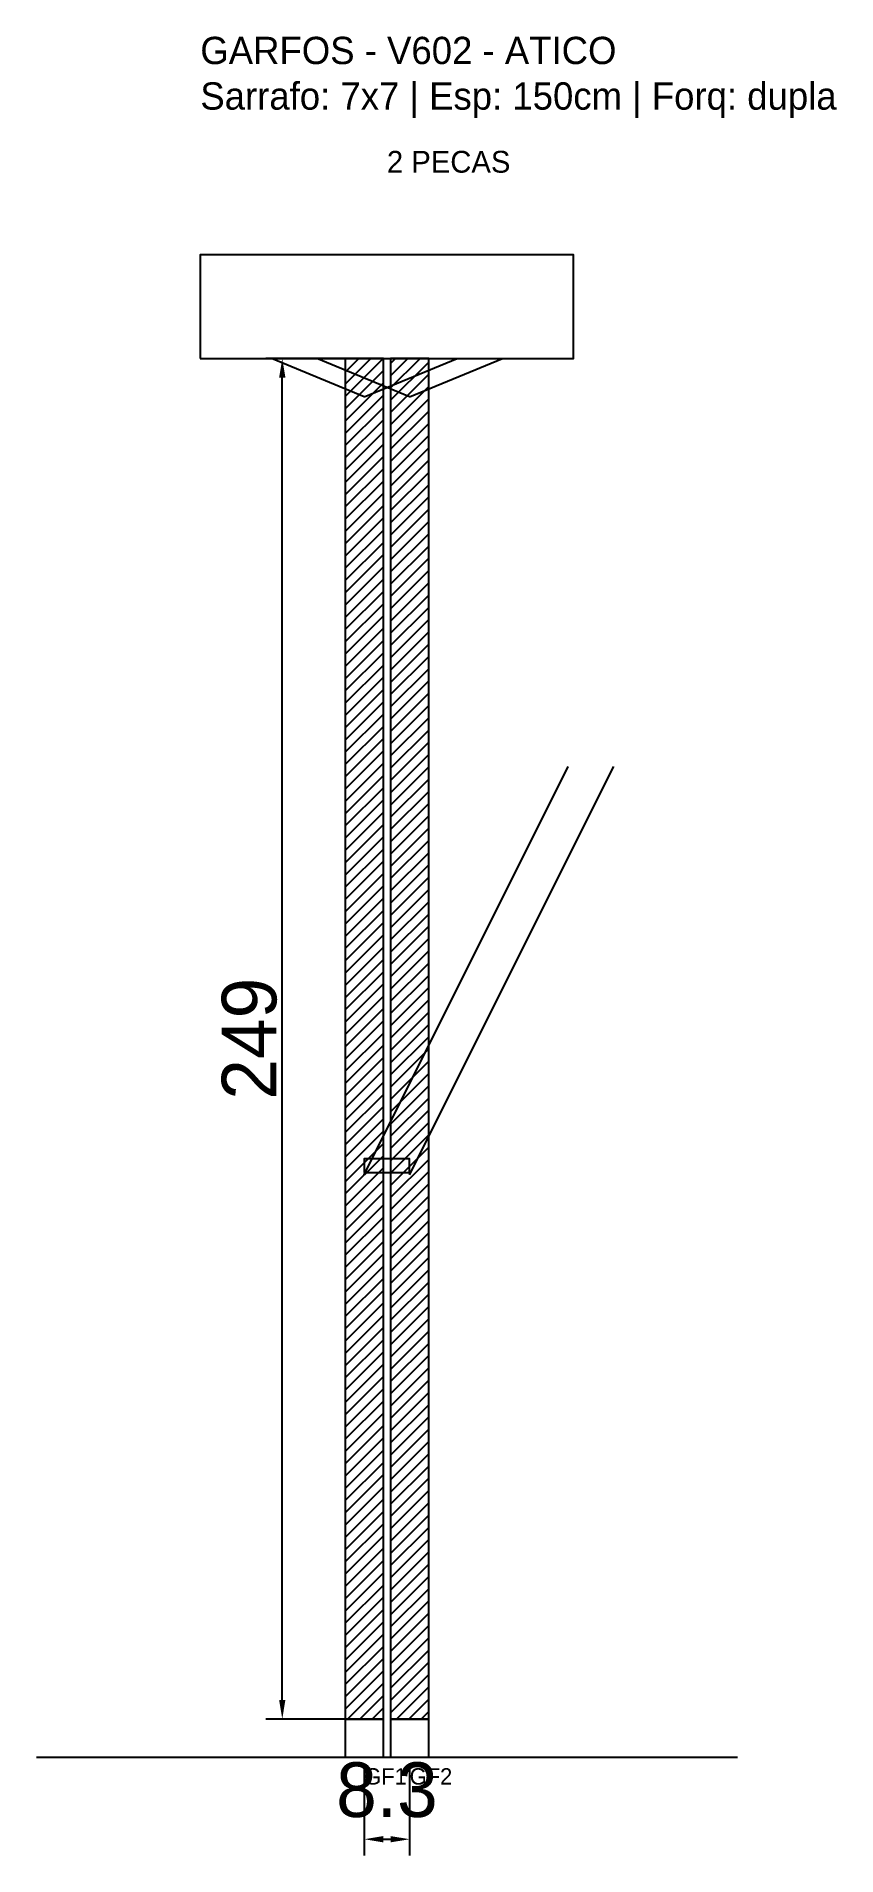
# Model space of a CAD drawing. Header units: metres. Extents: x -30 to 116, y -25 to 308.
import ezdxf

# ---------------------------------------------------------------- set-up
doc = ezdxf.new("R2010")
doc.units = ezdxf.units.M
for name, color, linetype in [('BARRA_ANCORAGEM', 1, 'Continuous'), ('COTA', 241, 'Continuous'), ('GARFOS OK', 3, 'Continuous'), ('NOME DA VIGA', 6, 'Continuous'), ('SARR_7x7', 40, 'Continuous'), ('TIRAS REESCORAMENTO', 252, 'Continuous'), ('VIGAS', 3, 'Continuous')]:
    doc.layers.add(name, color=color, linetype=linetype)
doc.dimstyles.new('EZ DXF', dxfattribs={"dimtxt": 10, "dimasz": 3.5, "dimexe": 3, "dimexo": 1.5, "dimgap": 1, "dimtad": 1, "dimdec": 1, "dimdsep": 46, "dimcen": 2.5, "dimazin": 3, "dimtfac": 1, "dimtmove": 0, "dimatfit": 3})

msp = doc.modelspace()

# ---------------------------------------------------------------- hatches: boundary and pattern name
at = {"layer": 'COTA'}
h = msp.add_hatch(dxfattribs=at)
h.set_pattern_fill('ANSI31', scale=0.5)
h.paths.add_polyline_path([(26.5, 0), (33.5, 0), (33.5, 249), (26.5, 249)])
h = msp.add_hatch(dxfattribs=at)
h.set_pattern_fill('ANSI31', scale=0.5)
h.paths.add_polyline_path([(34.810306, 0), (41.810306, 0), (41.810306, 249), (34.810306, 249)])

# ---------------------------------------------------------------- linework, layer by layer
at = {"layer": 'BARRA_ANCORAGEM'}
for p, q in [((30, 99.6), (67.35, 174.3)), ((38.310306, 99.6), (75.660306, 174.3))]:
    msp.add_line(p, q, dxfattribs=at)
at = {"layer": 'GARFOS OK'}
for p, q in [((30, 242), (13, 249)), ((13, 249), (47, 249)), ((38.310306, 242), (21.310306, 249)), ((21.310306, 249), (55.310306, 249)), ((30, 242), (47, 249)), ((38.310306, 242), (55.310306, 249))]:
    msp.add_line(p, q, dxfattribs=at)
at = {"layer": 'GARFOS OK', "linetype": 'CONTINUOUS'}
msp.add_line((-30, -7), (98.310306, -7), dxfattribs=at)
at = {"layer": 'GARFOS OK'}
for points in [[(26.5, 0), (33.5, 0), (33.5, 249), (26.5, 249), (26.5, 0)], [(34.810306, 0), (41.810306, 0), (41.810306, 249), (34.810306, 249), (34.810306, 0)]]:
    msp.add_lwpolyline(points, dxfattribs=at)
at = {"layer": 'SARR_7x7'}
for points in [[(26.5, -7), (33.5, -7), (33.5, 0), (26.5, 0), (26.5, -7)], [(34.810306, -7), (41.810306, -7), (41.810306, 0), (34.810306, 0), (34.810306, -7)]]:
    msp.add_lwpolyline(points, dxfattribs=at)
at = {"layer": 'TIRAS REESCORAMENTO'}
msp.add_lwpolyline([(30, 100), (38.310306, 100), (38.310306, 102.5), (30, 102.5), (30, 100)], dxfattribs=at)
at = {"layer": 'VIGAS'}
msp.add_lwpolyline([(0, 249), (68.310306, 249), (68.310306, 268), (0, 268), (0, 249)], dxfattribs=at)

# ---------------------------------------------------------------- texts
at = {"layer": 'NOME DA VIGA'}
for s, height, p in [('2 PECAS', 4, (34.155153, 283)), ('GF1', 3, (30, -12)), ('GF2', 3, (38.310306, -12))]:
    msp.add_text(s, height=height, dxfattribs=at).set_placement(p)
at = {"layer": 'NOME DA VIGA', "insert": (0, 293), "char_height": 5, "attachment_point": 7}
msp.add_mtext('GARFOS - V602 - ATICO\\PSarrafo: 7x7 | Esp: 150cm | Forq: dupla', dxfattribs=at)

# ---------------------------------------------------------------- dimensions: what is measured, and where the dimension line sits
at = {"layer": 'COTA'}
msp.add_linear_dim(base=(15, 0), p1=(30, 0), p2=(30, 249), angle=90, dimstyle='EZ DXF', dxfattribs=at).render()
msp.add_linear_dim(base=(30, -22), p1=(30, -7), p2=(38.310306, -7), dimstyle='EZ DXF', dxfattribs=at).render()

doc.saveas('drawing.dxf')
